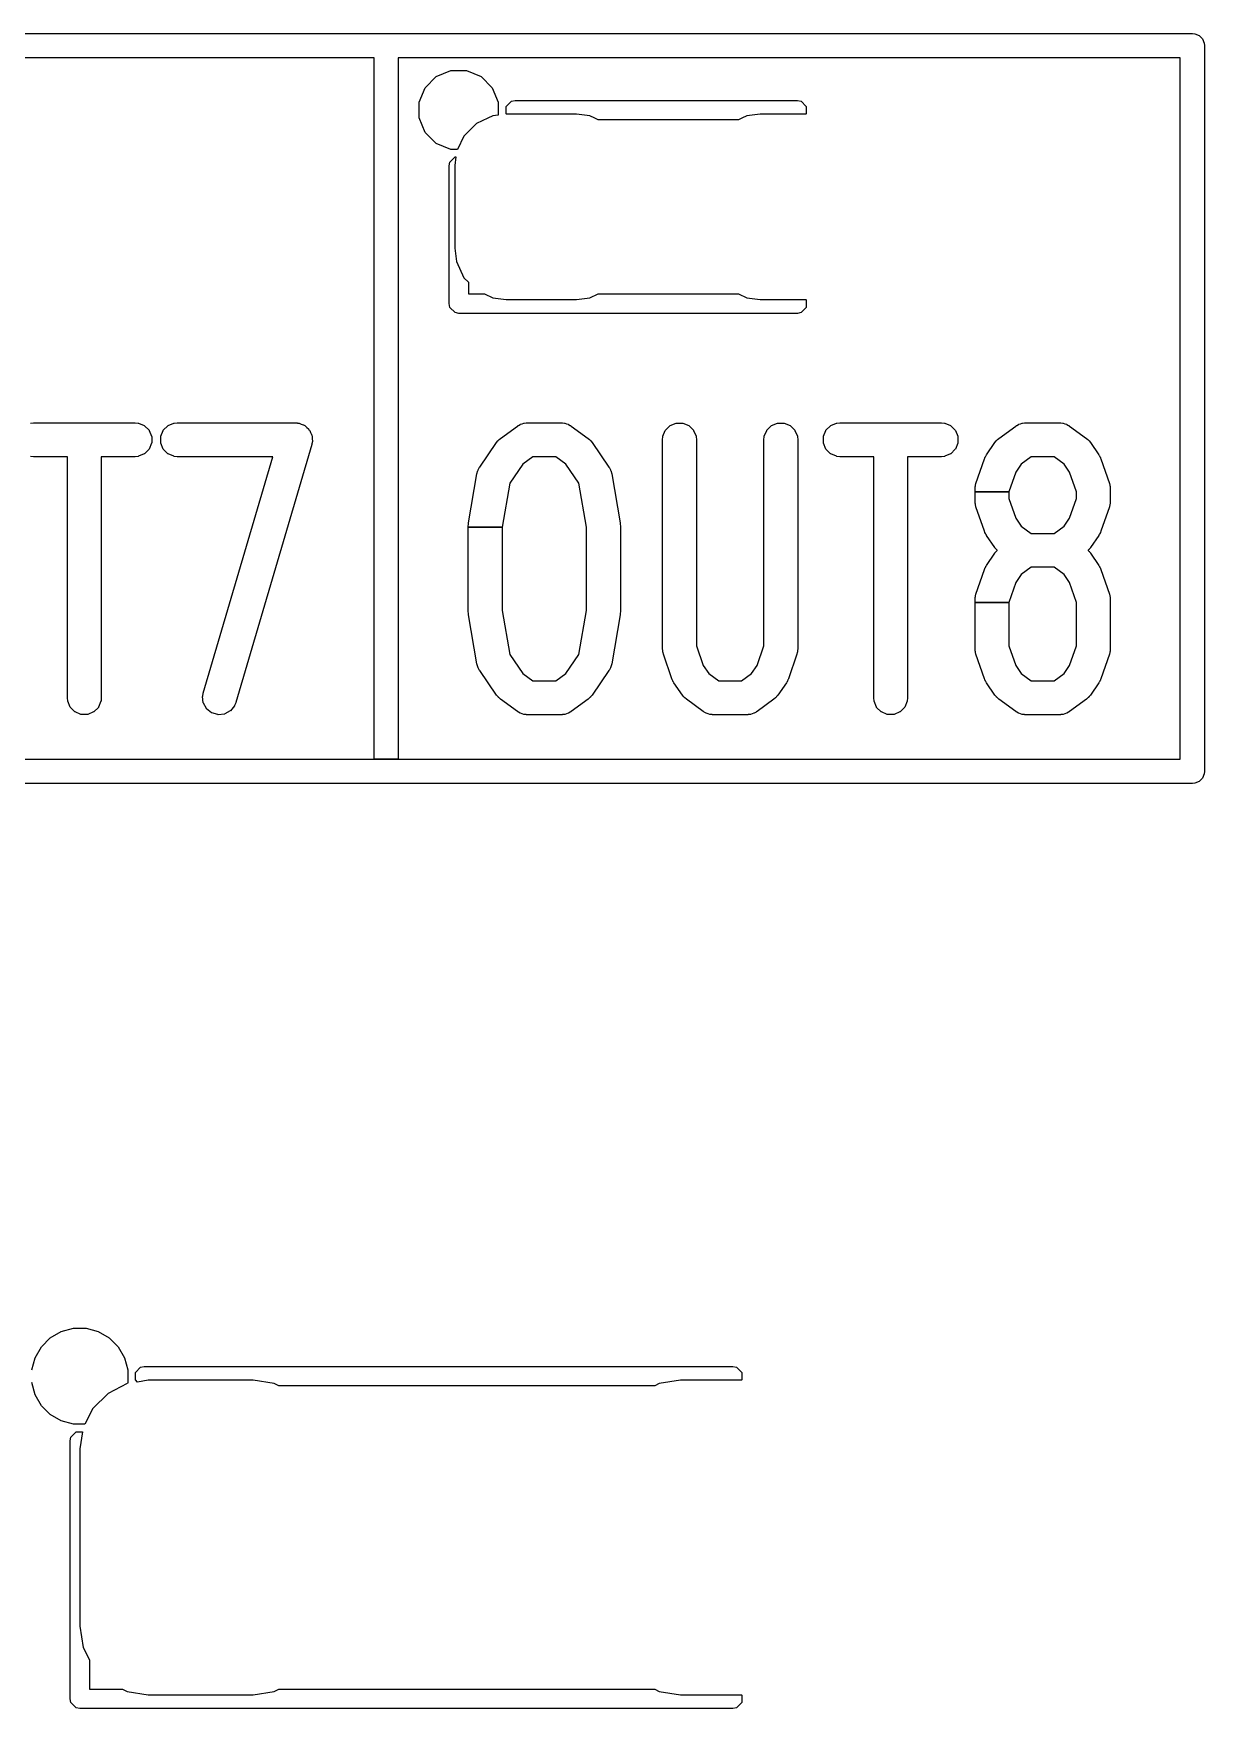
# Model space of a CAD drawing. Header units: millimetres. Extents: x 0 to 98, y 0 to 67.8.
# Drawn here: x 62.31 to 69.58, y 47.69 to 58.07 of the extents above; entities that cross this region are included whole.
import ezdxf

# ---------------------------------------------------------------- set-up
doc = ezdxf.new("R2010")
doc.units = ezdxf.units.MM
doc.layers.add('Edge.Cuts', color=254, linetype='CONTINUOUS', true_color=0xd0d2cd)

msp = doc.modelspace()

# ---------------------------------------------------------------- linework, layer by layer
at = {"layer": 'Edge.Cuts', "linetype": 'CONTINUOUS'}
for p, q in [((49.5, 58.075), (69.5, 58.075)), ((69.5, 58.075), (69.514632, 58.073559)), ((69.514632, 58.073559), (69.541668, 58.06236)), ((69.541668, 58.06236), (69.56236, 58.041668)), ((69.56236, 58.041668), (69.573559, 58.014632)), ((69.573559, 58.014632), (69.575, 58)), ((69.575, 58), (69.575, 53.5)), ((64.425, 57.925), (59.575, 57.925)), ((64.425, 53.575), (64.425, 57.925)), ((69.425, 57.925), (64.575, 57.925)), ((64.575, 57.925), (64.575, 53.575)), ((64.811107, 57.807867), (64.901227, 57.845196)), ((64.901227, 57.845196), (64.998773, 57.845196)), ((64.998773, 57.845196), (65.088893, 57.807867)), ((69.425, 53.575), (69.425, 57.925)), ((64.742133, 57.738893), (64.811107, 57.807867)), ((65.088893, 57.807867), (65.157867, 57.738893)), ((64.704804, 57.648773), (64.742133, 57.738893)), ((64.704804, 57.551227), (64.704804, 57.648773)), ((65.157867, 57.738893), (65.195196, 57.648773)), ((65.195196, 57.648773), (65.195196, 57.568608)), ((65.244567, 57.622961), (65.277039, 57.655433)), ((65.277039, 57.655433), (65.3, 57.66)), ((65.3, 57.66), (67.05, 57.66)), ((67.05, 57.66), (67.072961, 57.655433)), ((67.072961, 57.655433), (67.105433, 57.622961)), ((64.742133, 57.461107), (64.704804, 57.551227)), ((65.130647, 57.549868), (65.060922, 57.517355)), ((65.161251, 57.564139), (65.130647, 57.549868)), ((65.195196, 57.568608), (65.161251, 57.564139)), ((65.244567, 57.577039), (65.244567, 57.622961)), ((65.246606, 57.575), (65.244567, 57.577039)), ((65.68125, 57.575), (65.246606, 57.575)), ((65.763749, 57.564139), (65.68125, 57.575)), ((65.794353, 57.549868), (65.763749, 57.564139)), ((65.815515, 57.54), (65.794353, 57.549868)), ((66.684485, 57.54), (65.815515, 57.54)), ((66.705647, 57.549868), (66.684485, 57.54)), ((66.736251, 57.564139), (66.705647, 57.549868)), ((66.81875, 57.575), (66.736251, 57.564139)), ((67.103394, 57.575), (66.81875, 57.575)), ((67.105433, 57.577039), (67.103394, 57.575)), ((67.105433, 57.622961), (67.105433, 57.577039)), ((64.811107, 57.392133), (64.742133, 57.461107)), ((64.982645, 57.439077), (64.943348, 57.354804)), ((65.060922, 57.517355), (64.982645, 57.439078)), ((64.982645, 57.439078), (64.982645, 57.439077)), ((64.901227, 57.354804), (64.811107, 57.392133)), ((64.943348, 57.354804), (64.901227, 57.354804)), ((64.89, 57.254), (64.894567, 57.276961)), ((64.89, 56.4), (64.89, 57.254)), ((64.894567, 57.276961), (64.927039, 57.309433)), ((64.932002, 57.309433), (64.925, 57.25625)), ((64.925, 57.25625), (64.925, 56.74375)), ((64.927039, 57.309433), (64.932002, 57.309433)), ((64.925, 56.74375), (64.935861, 56.661252)), ((64.935861, 56.661252), (64.982645, 56.560922)), ((64.982645, 56.560922), (65.01, 56.533567)), ((65.01, 56.533567), (65.01, 56.46)), ((64.894567, 56.377039), (64.89, 56.4)), ((65.01, 56.46), (65.109485, 56.46)), ((65.109485, 56.46), (65.161251, 56.435861)), ((65.161251, 56.435861), (65.24375, 56.425)), ((65.24375, 56.425), (65.68125, 56.425)), ((65.68125, 56.425), (65.763749, 56.435861)), ((65.763749, 56.435861), (65.815515, 56.46)), ((65.815515, 56.46), (66.684485, 56.46)), ((66.684485, 56.46), (66.736251, 56.435861)), ((66.736251, 56.435861), (66.81875, 56.425)), ((66.81875, 56.425), (67.103394, 56.425)), ((67.103394, 56.425), (67.105433, 56.422961)), ((67.105433, 56.422961), (67.105433, 56.377039)), ((64.927039, 56.344567), (64.894567, 56.377039)), ((64.95, 56.34), (64.927039, 56.344567)), ((67.05, 56.34), (64.95, 56.34)), ((67.072961, 56.344567), (67.05, 56.34)), ((67.105433, 56.377039), (67.072961, 56.344567)), ((62.294286, 55.659265), (62.313795, 55.661186)), ((62.313795, 55.661186), (62.314285, 55.66121)), ((62.314285, 55.66121), (62.942857, 55.66121)), ((62.942857, 55.66121), (62.943347, 55.661186)), ((62.943347, 55.661186), (62.962856, 55.659265)), ((62.962856, 55.659265), (62.964279, 55.658908)), ((62.964279, 55.658908), (63.000327, 55.643976)), ((63.000327, 55.643976), (63.00195, 55.642893)), ((63.00195, 55.642893), (63.02954, 55.615303)), ((63.02954, 55.615303), (63.030623, 55.61368)), ((63.030623, 55.61368), (63.045555, 55.577632)), ((63.045555, 55.577632), (63.045936, 55.575719)), ((63.045936, 55.575719), (63.045936, 55.536701)), ((63.101682, 55.575719), (63.102063, 55.577632)), ((63.101682, 55.536701), (63.101682, 55.575719)), ((63.102063, 55.577632), (63.116995, 55.61368)), ((63.116995, 55.61368), (63.118078, 55.615303)), ((63.118078, 55.615303), (63.145668, 55.642893)), ((63.145668, 55.642893), (63.147291, 55.643976)), ((63.147291, 55.643976), (63.183339, 55.658908)), ((63.183339, 55.658908), (63.184762, 55.659265)), ((63.184762, 55.659265), (63.204271, 55.661186)), ((63.204271, 55.661186), (63.204761, 55.66121)), ((63.204761, 55.66121), (63.938095, 55.66121)), ((63.938095, 55.66121), (63.938584, 55.661186)), ((63.938584, 55.661186), (63.944736, 55.660581)), ((63.944736, 55.660581), (63.946573, 55.660776)), ((63.946573, 55.660776), (63.948514, 55.6606)), ((63.948514, 55.6606), (63.950509, 55.660012)), ((63.950509, 55.660012), (63.958094, 55.659265)), ((63.958094, 55.659265), (63.959517, 55.658908)), ((63.959517, 55.658908), (63.972478, 55.65354)), ((63.972478, 55.65354), (63.985942, 55.649572)), ((63.985942, 55.649572), (63.98767, 55.648667)), ((63.98767, 55.648667), (63.991282, 55.645752)), ((63.991282, 55.645752), (63.995566, 55.643976)), ((63.995566, 55.643976), (63.997188, 55.642893)), ((63.997188, 55.642893), (64.007113, 55.632968)), ((64.007113, 55.632968), (64.018028, 55.624155)), ((64.018028, 55.624155), (64.019278, 55.622657)), ((64.019278, 55.622657), (64.021496, 55.618585)), ((64.021496, 55.618585), (64.024778, 55.615303)), ((64.024778, 55.615303), (64.025861, 55.61368)), ((64.025861, 55.61368), (64.031228, 55.600723)), ((64.031228, 55.600723), (64.037945, 55.588394)), ((64.037945, 55.588394), (64.038526, 55.586531)), ((64.038526, 55.586531), (64.039016, 55.58192)), ((64.039016, 55.58192), (64.040793, 55.577633)), ((64.040793, 55.577633), (64.041174, 55.575719)), ((64.041174, 55.575719), (64.041174, 55.561687)), ((64.041174, 55.561687), (64.042661, 55.547733)), ((65.200734, 55.557023), (65.209288, 55.56463)), ((65.209288, 55.56463), (65.20967, 55.564938)), ((65.20967, 55.564938), (65.314432, 55.641128)), ((65.314432, 55.641128), (65.314842, 55.641396)), ((65.314842, 55.641396), (65.316676, 55.642474)), ((65.316676, 55.642474), (65.317099, 55.642895)), ((65.317099, 55.642895), (65.318719, 55.643976)), ((65.318719, 55.643976), (65.320484, 55.644708)), ((65.320484, 55.644708), (65.331751, 55.651318)), ((65.331751, 55.651318), (65.333111, 55.651866)), ((65.333111, 55.651866), (65.344211, 55.654538)), ((65.344211, 55.654538), (65.354768, 55.658909)), ((65.354768, 55.658909), (65.356191, 55.659265)), ((65.356191, 55.659265), (65.369184, 55.660546)), ((65.369184, 55.660546), (65.371049, 55.660993)), ((65.371049, 55.660993), (65.372996, 55.66107)), ((65.372996, 55.66107), (65.373581, 55.660978)), ((65.373581, 55.660978), (65.375701, 55.661186)), ((65.375701, 55.661186), (65.37619, 55.66121)), ((65.37619, 55.66121), (65.585714, 55.66121)), ((65.585714, 55.66121), (65.586203, 55.661186)), ((65.586203, 55.661186), (65.588321, 55.660978)), ((65.588321, 55.660978), (65.588908, 55.66107)), ((65.588908, 55.66107), (65.590855, 55.660993)), ((65.590855, 55.660993), (65.592719, 55.660546)), ((65.592719, 55.660546), (65.605713, 55.659265)), ((65.605713, 55.659265), (65.607136, 55.658909)), ((65.607136, 55.658909), (65.617691, 55.654538)), ((65.617691, 55.654538), (65.628793, 55.651866)), ((65.628793, 55.651866), (65.630153, 55.651317)), ((65.630153, 55.651317), (65.641412, 55.644711)), ((65.641412, 55.644711), (65.643185, 55.643976)), ((65.643185, 55.643976), (65.644807, 55.642893)), ((65.644807, 55.642893), (65.645227, 55.642473)), ((65.645227, 55.642473), (65.647062, 55.641396)), ((65.647062, 55.641396), (65.647472, 55.641128)), ((65.647472, 55.641128), (65.752234, 55.564938)), ((65.752234, 55.564938), (65.752616, 55.56463)), ((65.752616, 55.56463), (65.761168, 55.557023)), ((66.214071, 55.5567), (66.215992, 55.576209)), ((66.215992, 55.576209), (66.216349, 55.577632)), ((66.216349, 55.577632), (66.231281, 55.61368)), ((66.231281, 55.61368), (66.232364, 55.615303)), ((66.232364, 55.615303), (66.259954, 55.642893)), ((66.259954, 55.642893), (66.261577, 55.643976)), ((66.261577, 55.643976), (66.297625, 55.658908)), ((66.297625, 55.658908), (66.299538, 55.659289)), ((66.299538, 55.659289), (66.338556, 55.659289)), ((66.338556, 55.659289), (66.340469, 55.658908)), ((66.340469, 55.658908), (66.376517, 55.643976)), ((66.376517, 55.643976), (66.37814, 55.642893)), ((66.37814, 55.642893), (66.40573, 55.615303)), ((66.40573, 55.615303), (66.406813, 55.61368)), ((66.406813, 55.61368), (66.421745, 55.577632)), ((66.421745, 55.577632), (66.422102, 55.576209)), ((66.422102, 55.576209), (66.424023, 55.5567)), ((66.842643, 55.5567), (66.844564, 55.576209)), ((66.844564, 55.576209), (66.844921, 55.577632)), ((66.844921, 55.577632), (66.859853, 55.61368)), ((66.859853, 55.61368), (66.860936, 55.615303)), ((66.860936, 55.615303), (66.888526, 55.642893)), ((66.888526, 55.642893), (66.890149, 55.643976)), ((66.890149, 55.643976), (66.926197, 55.658908)), ((66.926197, 55.658908), (66.92811, 55.659289)), ((66.92811, 55.659289), (66.967128, 55.659289)), ((66.967128, 55.659289), (66.969041, 55.658908)), ((66.969041, 55.658908), (67.005089, 55.643976)), ((67.005089, 55.643976), (67.006712, 55.642893)), ((67.006712, 55.642893), (67.034302, 55.615303)), ((67.034302, 55.615303), (67.035385, 55.61368)), ((67.035385, 55.61368), (67.050317, 55.577632)), ((67.050317, 55.577632), (67.050674, 55.576209)), ((67.050674, 55.576209), (67.052595, 55.5567)), ((67.211206, 55.575719), (67.211587, 55.577632)), ((67.211206, 55.536701), (67.211206, 55.575719)), ((67.211587, 55.577632), (67.226519, 55.61368)), ((67.226519, 55.61368), (67.227602, 55.615303)), ((67.227602, 55.615303), (67.255192, 55.642893)), ((67.255192, 55.642893), (67.256815, 55.643976)), ((67.256815, 55.643976), (67.292863, 55.658908)), ((67.292863, 55.658908), (67.294286, 55.659265)), ((67.294286, 55.659265), (67.313795, 55.661186)), ((67.313795, 55.661186), (67.314285, 55.66121)), ((67.314285, 55.66121), (67.942857, 55.66121)), ((67.942857, 55.66121), (67.943347, 55.661186)), ((67.943347, 55.661186), (67.962856, 55.659265)), ((67.962856, 55.659265), (67.964279, 55.658908)), ((67.964279, 55.658908), (68.000327, 55.643976)), ((68.000327, 55.643976), (68.00195, 55.642893)), ((68.00195, 55.642893), (68.02954, 55.615303)), ((68.02954, 55.615303), (68.030623, 55.61368)), ((68.030623, 55.61368), (68.045555, 55.577632)), ((68.045555, 55.577632), (68.045936, 55.575719)), ((68.045936, 55.575719), (68.045936, 55.536701)), ((68.29121, 55.557023), (68.299764, 55.56463)), ((68.299764, 55.56463), (68.300146, 55.564938)), ((68.300146, 55.564938), (68.404908, 55.641128)), ((68.404908, 55.641128), (68.405318, 55.641396)), ((68.405318, 55.641396), (68.407152, 55.642474)), ((68.407152, 55.642474), (68.407575, 55.642895)), ((68.407575, 55.642895), (68.409195, 55.643976)), ((68.409195, 55.643976), (68.41096, 55.644708)), ((68.41096, 55.644708), (68.422227, 55.651318)), ((68.422227, 55.651318), (68.423587, 55.651866)), ((68.423587, 55.651866), (68.434687, 55.654538)), ((68.434687, 55.654538), (68.445244, 55.658909)), ((68.445244, 55.658909), (68.446667, 55.659265)), ((68.446667, 55.659265), (68.45966, 55.660546)), ((68.45966, 55.660546), (68.461525, 55.660993)), ((68.461525, 55.660993), (68.463472, 55.66107)), ((68.463472, 55.66107), (68.464057, 55.660978)), ((68.464057, 55.660978), (68.466177, 55.661186)), ((68.466177, 55.661186), (68.466666, 55.66121)), ((68.466666, 55.66121), (68.67619, 55.66121)), ((68.67619, 55.66121), (68.676679, 55.661186)), ((68.676679, 55.661186), (68.678797, 55.660978)), ((68.678797, 55.660978), (68.679384, 55.66107)), ((68.679384, 55.66107), (68.681331, 55.660993)), ((68.681331, 55.660993), (68.683195, 55.660546)), ((68.683195, 55.660546), (68.696189, 55.659265)), ((68.696189, 55.659265), (68.697612, 55.658909)), ((68.697612, 55.658909), (68.708167, 55.654538)), ((68.708167, 55.654538), (68.719269, 55.651866)), ((68.719269, 55.651866), (68.720629, 55.651317)), ((68.720629, 55.651317), (68.731888, 55.644711)), ((68.731888, 55.644711), (68.733661, 55.643976)), ((68.733661, 55.643976), (68.735283, 55.642893)), ((68.735283, 55.642893), (68.735703, 55.642473)), ((68.735703, 55.642473), (68.737538, 55.641396)), ((68.737538, 55.641396), (68.737948, 55.641128)), ((68.737948, 55.641128), (68.84271, 55.564938)), ((68.84271, 55.564938), (68.843092, 55.56463)), ((68.843092, 55.56463), (68.851644, 55.557023)), ((63.000327, 55.468444), (62.964279, 55.453512)), ((63.00195, 55.469527), (63.000327, 55.468444)), ((63.02954, 55.497117), (63.00195, 55.469527)), ((63.030623, 55.49874), (63.02954, 55.497117)), ((63.045555, 55.534788), (63.030623, 55.49874)), ((63.045936, 55.536701), (63.045555, 55.534788)), ((63.102063, 55.534788), (63.101682, 55.536701)), ((63.116995, 55.49874), (63.102063, 55.534788)), ((63.118078, 55.497117), (63.116995, 55.49874)), ((63.145668, 55.469527), (63.118078, 55.497117)), ((63.147291, 55.468444), (63.145668, 55.469527)), ((63.183339, 55.453512), (63.147291, 55.468444)), ((64.038814, 55.526534), (63.567385, 53.926534)), ((64.03893, 55.527011), (64.038814, 55.526534)), ((64.040086, 55.533084), (64.03893, 55.527011)), ((64.040793, 55.534786), (64.040086, 55.533084)), ((64.041174, 55.536701), (64.040793, 55.534786)), ((64.042601, 55.546267), (64.041174, 55.538783)), ((64.041174, 55.538783), (64.041174, 55.536701)), ((64.042661, 55.547733), (64.042601, 55.546267)), ((65.080142, 55.387125), (65.184904, 55.539506)), ((65.184904, 55.539506), (65.185201, 55.539895)), ((65.185201, 55.539895), (65.192579, 55.54865)), ((65.192579, 55.54865), (65.1937, 55.550478)), ((65.1937, 55.550478), (65.19464, 55.551602)), ((65.19464, 55.551602), (65.196359, 55.553132)), ((65.196359, 55.553132), (65.197837, 55.554884)), ((65.197837, 55.554884), (65.198936, 55.555855)), ((65.198936, 55.555855), (65.200734, 55.557023)), ((65.761168, 55.557023), (65.762967, 55.555855)), ((65.762967, 55.555855), (65.764068, 55.554884)), ((65.764068, 55.554884), (65.765551, 55.553125)), ((65.765551, 55.553125), (65.767264, 55.551601)), ((65.767264, 55.551601), (65.768205, 55.550476)), ((65.768205, 55.550476), (65.769321, 55.548653)), ((65.769321, 55.548653), (65.776703, 55.539896)), ((65.776703, 55.539896), (65.777, 55.539506)), ((65.777, 55.539506), (65.881762, 55.387125)), ((66.214047, 55.55621), (66.214071, 55.5567)), ((66.214047, 54.260972), (66.214047, 55.55621)), ((66.424023, 55.5567), (66.424047, 55.55621)), ((66.424047, 55.55621), (66.424047, 54.278515)), ((66.842619, 55.55621), (66.842643, 55.5567)), ((66.842619, 54.278515), (66.842619, 55.55621)), ((67.052595, 55.5567), (67.052619, 55.55621)), ((67.052619, 55.55621), (67.052619, 54.260972)), ((67.211587, 55.534788), (67.211206, 55.536701)), ((67.226519, 55.49874), (67.211587, 55.534788)), ((67.227602, 55.497117), (67.226519, 55.49874)), ((67.255192, 55.469527), (67.227602, 55.497117)), ((67.256815, 55.468444), (67.255192, 55.469527)), ((67.292863, 55.453512), (67.256815, 55.468444)), ((68.000327, 55.468444), (67.964279, 55.453512)), ((68.00195, 55.469527), (68.000327, 55.468444)), ((68.02954, 55.497117), (68.00195, 55.469527)), ((68.030623, 55.49874), (68.02954, 55.497117)), ((68.045555, 55.534788), (68.030623, 55.49874)), ((68.045936, 55.536701), (68.045555, 55.534788)), ((68.216113, 55.450887), (68.218567, 55.456244)), ((68.218567, 55.456244), (68.219365, 55.457471)), ((68.219365, 55.457471), (68.220382, 55.458624)), ((68.220382, 55.458624), (68.222742, 55.462898)), ((68.222742, 55.462898), (68.222999, 55.463315)), ((68.222999, 55.463315), (68.27538, 55.539506)), ((68.27538, 55.539506), (68.275677, 55.539895)), ((68.275677, 55.539895), (68.283055, 55.54865)), ((68.283055, 55.54865), (68.284176, 55.550478)), ((68.284176, 55.550478), (68.285116, 55.551602)), ((68.285116, 55.551602), (68.286835, 55.553132)), ((68.286835, 55.553132), (68.288313, 55.554884)), ((68.288313, 55.554884), (68.289412, 55.555855)), ((68.289412, 55.555855), (68.29121, 55.557023)), ((68.851644, 55.557023), (68.853443, 55.555855)), ((68.853443, 55.555855), (68.854544, 55.554884)), ((68.854544, 55.554884), (68.856027, 55.553125)), ((68.856027, 55.553125), (68.85774, 55.551601)), ((68.85774, 55.551601), (68.858681, 55.550476)), ((68.858681, 55.550476), (68.859797, 55.548653)), ((68.859797, 55.548653), (68.867179, 55.539896)), ((68.867179, 55.539896), (68.867476, 55.539506)), ((68.867476, 55.539506), (68.919857, 55.463315)), ((68.919857, 55.463315), (68.920115, 55.462897)), ((68.920115, 55.462897), (68.922471, 55.458626)), ((68.922471, 55.458626), (68.92349, 55.457473)), ((68.92349, 55.457473), (68.924289, 55.456243)), ((68.924289, 55.456243), (68.926738, 55.450892)), ((62.313795, 55.451234), (62.294286, 55.453155)), ((62.314285, 55.45121), (62.313795, 55.451234)), ((62.523571, 55.45121), (62.314285, 55.45121)), ((62.523571, 53.95621), (62.523571, 55.45121)), ((62.942857, 55.45121), (62.733571, 55.45121)), ((62.733571, 55.45121), (62.733571, 53.95621)), ((62.943347, 55.451234), (62.942857, 55.45121)), ((62.962856, 55.453155), (62.943347, 55.451234)), ((62.964279, 55.453512), (62.962856, 55.453155)), ((63.184762, 55.453155), (63.183339, 55.453512)), ((63.204271, 55.451234), (63.184762, 55.453155)), ((63.204761, 55.45121), (63.204271, 55.451234)), ((63.797694, 55.45121), (63.204761, 55.45121)), ((63.365947, 53.985886), (63.797694, 55.45121)), ((65.06329, 55.345904), (65.068488, 55.364806)), ((65.068488, 55.364806), (65.069079, 55.366146)), ((65.069079, 55.366146), (65.06967, 55.367085)), ((65.06967, 55.367085), (65.069902, 55.36817)), ((65.069902, 55.36817), (65.070414, 55.369542)), ((65.070414, 55.369542), (65.079884, 55.386707)), ((65.079884, 55.386707), (65.080142, 55.387125)), ((65.347748, 55.405694), (65.266245, 55.287145)), ((65.410335, 55.45121), (65.347748, 55.405694)), ((65.551569, 55.45121), (65.410335, 55.45121)), ((65.614154, 55.405694), (65.551569, 55.45121)), ((65.695657, 55.287145), (65.614154, 55.405694)), ((65.881762, 55.387125), (65.88202, 55.386707)), ((65.88202, 55.386707), (65.89149, 55.369542)), ((65.89149, 55.369542), (65.892003, 55.368167)), ((65.892003, 55.368167), (65.892233, 55.367085)), ((65.892233, 55.367085), (65.892824, 55.366148)), ((65.892824, 55.366148), (65.893416, 55.364806)), ((65.893416, 55.364806), (65.898614, 55.345904)), ((67.294286, 55.453155), (67.292863, 55.453512)), ((67.313795, 55.451234), (67.294286, 55.453155)), ((67.314285, 55.45121), (67.313795, 55.451234)), ((67.523571, 55.45121), (67.314285, 55.45121)), ((67.523571, 53.95621), (67.523571, 55.45121)), ((67.942857, 55.45121), (67.733571, 55.45121)), ((67.733571, 55.45121), (67.733571, 53.95621)), ((67.943347, 55.451234), (67.942857, 55.45121)), ((67.962856, 55.453155), (67.943347, 55.451234)), ((67.964279, 55.453512), (67.962856, 55.453155)), ((68.157845, 55.285581), (68.210226, 55.437962)), ((68.210226, 55.437962), (68.210408, 55.438418)), ((68.210408, 55.438418), (68.212438, 55.442854)), ((68.212438, 55.442854), (68.212758, 55.444357)), ((68.212758, 55.444357), (68.213271, 55.445732)), ((68.213271, 55.445732), (68.216113, 55.450887)), ((68.404162, 55.356149), (68.362142, 55.233907)), ((68.438224, 55.405694), (68.404162, 55.356149)), ((68.500811, 55.45121), (68.438224, 55.405694)), ((68.642045, 55.45121), (68.500811, 55.45121)), ((68.70463, 55.405694), (68.642045, 55.45121)), ((68.738692, 55.356149), (68.70463, 55.405694)), ((68.780714, 55.233907), (68.738692, 55.356149)), ((68.926738, 55.450892), (68.929585, 55.445732)), ((68.929585, 55.445732), (68.930098, 55.444355)), ((68.930098, 55.444355), (68.930416, 55.442857)), ((68.930416, 55.442857), (68.932448, 55.438419)), ((68.932448, 55.438419), (68.93263, 55.437962)), ((68.93263, 55.437962), (68.985011, 55.285581)), ((65.010802, 55.040663), (65.063183, 55.345425)), ((65.063183, 55.345425), (65.06329, 55.345904)), ((65.266245, 55.287145), (65.219285, 55.013918)), ((65.742619, 55.013918), (65.695657, 55.287145)), ((65.898614, 55.345904), (65.898721, 55.345425)), ((65.898721, 55.345425), (65.951102, 55.040663)), ((68.152142, 55.251448), (68.152166, 55.251938)), ((68.152142, 55.233907), (68.152142, 55.251448)), ((68.152166, 55.251938), (68.153192, 55.26237)), ((68.153057, 55.264575), (68.153183, 55.266035)), ((68.153192, 55.26237), (68.153057, 55.264575)), ((68.153183, 55.266035), (68.153816, 55.268709)), ((68.153816, 55.268709), (68.154087, 55.271448)), ((68.154087, 55.271448), (68.154443, 55.272869)), ((68.154443, 55.272869), (68.155287, 55.27491)), ((68.155287, 55.27491), (68.157708, 55.28511)), ((68.157708, 55.28511), (68.157845, 55.285581)), ((68.985011, 55.285581), (68.985148, 55.28511)), ((68.985148, 55.28511), (68.987567, 55.274909)), ((68.987567, 55.274909), (68.988412, 55.272871)), ((68.988412, 55.272871), (68.988769, 55.271446)), ((68.988769, 55.271446), (68.989037, 55.268714)), ((68.989037, 55.268714), (68.989673, 55.266037)), ((68.989798, 55.264573), (68.989661, 55.262375)), ((68.989661, 55.262375), (68.99069, 55.251938)), ((68.989673, 55.266037), (68.989798, 55.264573)), ((68.99069, 55.251938), (68.990714, 55.251448)), ((68.990714, 55.251448), (68.990714, 55.175258)), ((68.152142, 55.175258), (68.152142, 55.233907)), ((68.152142, 55.233907), (68.362142, 55.233907)), ((68.362142, 55.233907), (68.152142, 55.233907)), ((68.152166, 55.174768), (68.152142, 55.175258)), ((68.153192, 55.164338), (68.152166, 55.174768)), ((68.153057, 55.162131), (68.153192, 55.164338)), ((68.153183, 55.16067), (68.153057, 55.162131)), ((68.153816, 55.157997), (68.153183, 55.16067)), ((68.154087, 55.155258), (68.153816, 55.157997)), ((68.154443, 55.153836), (68.154087, 55.155258)), ((68.155287, 55.151796), (68.154443, 55.153836)), ((68.157708, 55.141596), (68.155287, 55.151796)), ((68.362142, 55.233907), (68.362142, 55.192801)), ((68.362142, 55.192801), (68.404162, 55.070559)), ((68.738692, 55.070559), (68.780714, 55.192801)), ((68.780714, 55.192801), (68.780714, 55.233907)), ((68.987567, 55.151798), (68.985148, 55.141596)), ((68.988412, 55.153835), (68.987567, 55.151798)), ((68.988769, 55.15526), (68.988412, 55.153835)), ((68.989037, 55.157994), (68.988769, 55.15526)), ((68.989673, 55.160669), (68.989037, 55.157994)), ((68.99069, 55.174768), (68.989661, 55.164333)), ((68.989661, 55.164333), (68.989798, 55.162133)), ((68.989798, 55.162133), (68.989673, 55.160669)), ((68.990714, 55.175258), (68.99069, 55.174768)), ((65.010743, 55.040176), (65.010802, 55.040663)), ((65.951102, 55.040663), (65.951161, 55.040176)), ((68.157845, 55.141125), (68.157708, 55.141596)), ((68.210226, 54.988744), (68.157845, 55.141125)), ((68.404162, 55.070559), (68.438224, 55.021014)), ((68.70463, 55.021014), (68.738692, 55.070559)), ((68.985011, 55.141125), (68.93263, 54.988744)), ((68.985148, 55.141596), (68.985011, 55.141125)), ((65.009285, 55.022877), (65.009309, 55.023367)), ((65.009285, 55.013918), (65.009285, 55.022877)), ((65.009285, 54.489543), (65.009285, 55.013918)), ((65.009285, 55.013918), (65.219285, 55.013918)), ((65.219285, 55.013918), (65.009285, 55.013918)), ((65.009309, 55.023367), (65.010135, 55.031769)), ((65.010135, 55.031769), (65.010743, 55.040176)), ((65.219285, 55.013918), (65.219285, 54.498504)), ((65.742619, 54.498504), (65.742619, 55.013918)), ((65.951161, 55.040176), (65.951767, 55.03177)), ((65.951767, 55.03177), (65.952595, 55.023367)), ((65.952595, 55.023367), (65.952619, 55.022877)), ((65.952619, 55.022877), (65.952619, 54.489543)), ((68.210408, 54.988288), (68.210226, 54.988744)), ((68.212438, 54.983854), (68.210408, 54.988288)), ((68.212758, 54.982349), (68.212438, 54.983854)), ((68.213271, 54.980974), (68.212758, 54.982349)), ((68.216116, 54.975816), (68.213271, 54.980974)), ((68.218567, 54.970463), (68.216116, 54.975816)), ((68.219366, 54.969233), (68.218567, 54.970463)), ((68.220381, 54.968084), (68.219366, 54.969233)), ((68.222741, 54.963808), (68.220381, 54.968084)), ((68.222999, 54.963391), (68.222741, 54.963808)), ((68.27538, 54.8872), (68.222999, 54.963391)), ((68.438224, 55.021014), (68.500811, 54.975496)), ((68.500811, 54.975496), (68.642044, 54.975496)), ((68.642044, 54.975496), (68.70463, 55.021014)), ((68.919857, 54.963391), (68.867476, 54.8872)), ((68.920115, 54.963809), (68.919857, 54.963391)), ((68.922471, 54.968082), (68.920115, 54.963809)), ((68.923489, 54.969232), (68.922471, 54.968082)), ((68.924289, 54.970463), (68.923489, 54.969232)), ((68.926736, 54.97581), (68.924289, 54.970463)), ((68.929585, 54.980973), (68.926736, 54.97581)), ((68.930098, 54.982351), (68.929585, 54.980973)), ((68.930416, 54.983851), (68.930098, 54.982351)), ((68.932448, 54.988287), (68.930416, 54.983851)), ((68.93263, 54.988744), (68.932448, 54.988287)), ((68.222999, 54.777601), (68.27538, 54.853791)), ((68.275677, 54.88681), (68.27538, 54.8872)), ((68.27538, 54.853791), (68.275677, 54.85418)), ((68.283055, 54.878057), (68.275677, 54.88681)), ((68.275677, 54.85418), (68.283057, 54.862937)), ((68.284175, 54.876229), (68.283055, 54.878057)), ((68.283057, 54.862937), (68.284176, 54.864762)), ((68.285117, 54.875103), (68.284175, 54.876229)), ((68.284176, 54.864762), (68.285115, 54.865885)), ((68.285115, 54.865885), (68.286827, 54.86741)), ((68.286834, 54.873576), (68.285117, 54.875103)), ((68.286827, 54.86741), (68.288313, 54.86917)), ((68.288312, 54.871823), (68.286834, 54.873576)), ((68.289413, 54.870851), (68.288312, 54.871823)), ((68.288313, 54.86917), (68.289412, 54.870139)), ((68.289412, 54.870139), (68.28996, 54.870496)), ((68.28996, 54.870496), (68.289413, 54.870851)), ((68.853442, 54.87085), (68.852895, 54.870496)), ((68.852895, 54.870496), (68.853443, 54.87014)), ((68.854545, 54.871823), (68.853442, 54.87085)), ((68.853443, 54.87014), (68.854544, 54.869169)), ((68.854544, 54.869169), (68.856027, 54.86741)), ((68.856027, 54.873583), (68.854545, 54.871823)), ((68.857739, 54.875104), (68.856027, 54.873583)), ((68.856027, 54.86741), (68.85774, 54.865886)), ((68.858682, 54.876231), (68.857739, 54.875104)), ((68.85774, 54.865886), (68.858681, 54.864761)), ((68.858681, 54.864761), (68.859797, 54.862938)), ((68.859798, 54.878057), (68.858682, 54.876231)), ((68.859797, 54.862938), (68.867179, 54.854181)), ((68.867179, 54.88681), (68.859798, 54.878057)), ((68.867476, 54.8872), (68.867179, 54.88681)), ((68.867179, 54.854181), (68.867476, 54.853791)), ((68.867476, 54.853791), (68.919857, 54.777601)), ((68.157845, 54.599867), (68.210226, 54.752248)), ((68.210226, 54.752248), (68.210407, 54.752704)), ((68.210407, 54.752704), (68.212441, 54.757151)), ((68.212441, 54.757151), (68.21276, 54.758645)), ((68.21276, 54.758645), (68.213272, 54.760019)), ((68.213272, 54.760019), (68.216115, 54.765175)), ((68.216115, 54.765175), (68.218567, 54.770529)), ((68.218567, 54.770529), (68.219366, 54.771759)), ((68.219366, 54.771759), (68.220384, 54.772912)), ((68.220384, 54.772912), (68.222741, 54.777183)), ((68.222741, 54.777183), (68.222999, 54.777601)), ((68.500811, 54.765496), (68.438225, 54.719981)), ((68.642045, 54.765496), (68.500811, 54.765496)), ((68.70463, 54.71998), (68.642045, 54.765496)), ((68.919857, 54.777601), (68.920115, 54.777183)), ((68.920115, 54.777183), (68.92247, 54.772912)), ((68.92247, 54.772912), (68.923489, 54.77176)), ((68.923489, 54.77176), (68.924289, 54.770529)), ((68.924289, 54.770529), (68.926739, 54.765175)), ((68.926739, 54.765175), (68.929584, 54.760019)), ((68.929584, 54.760019), (68.930097, 54.758643)), ((68.930097, 54.758643), (68.930415, 54.757144)), ((68.930415, 54.757144), (68.932448, 54.752704)), ((68.932448, 54.752704), (68.93263, 54.752248)), ((68.93263, 54.752248), (68.985011, 54.599867)), ((68.404162, 54.670434), (68.362142, 54.548193)), ((68.438225, 54.719981), (68.404162, 54.670434)), ((68.738692, 54.670434), (68.70463, 54.71998)), ((68.780714, 54.548193), (68.738692, 54.670434)), ((68.152142, 54.565734), (68.152166, 54.566224)), ((68.152142, 54.548193), (68.152142, 54.565734)), ((68.152142, 54.260972), (68.152142, 54.548193)), ((68.152142, 54.548193), (68.362142, 54.548193)), ((68.362142, 54.548193), (68.152142, 54.548193)), ((68.152166, 54.566224), (68.153192, 54.576656)), ((68.153057, 54.578861), (68.153183, 54.580321)), ((68.153192, 54.576656), (68.153057, 54.578861)), ((68.153183, 54.580321), (68.153816, 54.582995)), ((68.153816, 54.582995), (68.154087, 54.585734)), ((68.154087, 54.585734), (68.154443, 54.587155)), ((68.154443, 54.587155), (68.155287, 54.589196)), ((68.155287, 54.589196), (68.157708, 54.599396)), ((68.157708, 54.599396), (68.157845, 54.599867)), ((68.362142, 54.548193), (68.362142, 54.278515)), ((68.780714, 54.278515), (68.780714, 54.548193)), ((68.985011, 54.599867), (68.985148, 54.599396)), ((68.985148, 54.599396), (68.987567, 54.589195)), ((68.987567, 54.589195), (68.988412, 54.587157)), ((68.988412, 54.587157), (68.988769, 54.585732)), ((68.988769, 54.585732), (68.989037, 54.583)), ((68.989037, 54.583), (68.989673, 54.580323)), ((68.989798, 54.578859), (68.989661, 54.576661)), ((68.989661, 54.576661), (68.99069, 54.566224)), ((68.989673, 54.580323), (68.989798, 54.578859)), ((68.99069, 54.566224), (68.990714, 54.565734)), ((68.990714, 54.565734), (68.990714, 54.260972)), ((65.009309, 54.489053), (65.009285, 54.489543)), ((65.010135, 54.480653), (65.009309, 54.489053)), ((65.010743, 54.472244), (65.010135, 54.480653)), ((65.010802, 54.471757), (65.010743, 54.472244)), ((65.063183, 54.166995), (65.010802, 54.471757)), ((65.219285, 54.498504), (65.266245, 54.225277)), ((65.695657, 54.225277), (65.742619, 54.498504)), ((65.951102, 54.471757), (65.898721, 54.166995)), ((65.951161, 54.472245), (65.951102, 54.471757)), ((65.951766, 54.480649), (65.951161, 54.472245)), ((65.952595, 54.489053), (65.951766, 54.480649)), ((65.952619, 54.489543), (65.952595, 54.489053)), ((65.266245, 54.225277), (65.347748, 54.106728)), ((65.614154, 54.106728), (65.695657, 54.225277)), ((66.214071, 54.260482), (66.214047, 54.260972)), ((66.215097, 54.250052), (66.214071, 54.260482)), ((66.214962, 54.247845), (66.215097, 54.250052)), ((66.215088, 54.246384), (66.214962, 54.247845)), ((66.215721, 54.243711), (66.215088, 54.246384)), ((66.215992, 54.240972), (66.215721, 54.243711)), ((66.216348, 54.23955), (66.215992, 54.240972)), ((66.217192, 54.23751), (66.216348, 54.23955)), ((66.219613, 54.22731), (66.217192, 54.23751)), ((66.21975, 54.226839), (66.219613, 54.22731)), ((66.272131, 54.074458), (66.21975, 54.226839)), ((66.424047, 54.278515), (66.466067, 54.156273)), ((66.800597, 54.156273), (66.842619, 54.278515)), ((67.046916, 54.226839), (66.994535, 54.074458)), ((67.047053, 54.22731), (67.046916, 54.226839)), ((67.049472, 54.237512), (67.047053, 54.22731)), ((67.050317, 54.239549), (67.049472, 54.237512)), ((67.050674, 54.240974), (67.050317, 54.239549)), ((67.050942, 54.243708), (67.050674, 54.240974)), ((67.051578, 54.246383), (67.050942, 54.243708)), ((67.052595, 54.260482), (67.051566, 54.250047)), ((67.051566, 54.250047), (67.051703, 54.247847)), ((67.051703, 54.247847), (67.051578, 54.246383)), ((67.052619, 54.260972), (67.052595, 54.260482)), ((68.152166, 54.260482), (68.152142, 54.260972)), ((68.153192, 54.250052), (68.152166, 54.260482)), ((68.153057, 54.247845), (68.153192, 54.250052)), ((68.153183, 54.246384), (68.153057, 54.247845)), ((68.153816, 54.243711), (68.153183, 54.246384)), ((68.154087, 54.240972), (68.153816, 54.243711)), ((68.154443, 54.23955), (68.154087, 54.240972)), ((68.155287, 54.23751), (68.154443, 54.23955)), ((68.157708, 54.22731), (68.155287, 54.23751)), ((68.157845, 54.226839), (68.157708, 54.22731)), ((68.210226, 54.074458), (68.157845, 54.226839)), ((68.362142, 54.278515), (68.404162, 54.156273)), ((68.738692, 54.156273), (68.780714, 54.278515)), ((68.985011, 54.226839), (68.93263, 54.074458)), ((68.985148, 54.22731), (68.985011, 54.226839)), ((68.987567, 54.237512), (68.985148, 54.22731)), ((68.988412, 54.239549), (68.987567, 54.237512)), ((68.988769, 54.240974), (68.988412, 54.239549)), ((68.989037, 54.243708), (68.988769, 54.240974)), ((68.989673, 54.246383), (68.989037, 54.243708)), ((68.99069, 54.260482), (68.989661, 54.250047)), ((68.989661, 54.250047), (68.989798, 54.247847)), ((68.989798, 54.247847), (68.989673, 54.246383)), ((68.990714, 54.260972), (68.99069, 54.260482)), ((65.06329, 54.166516), (65.063183, 54.166995)), ((65.068488, 54.147614), (65.06329, 54.166516)), ((65.06908, 54.146272), (65.068488, 54.147614)), ((65.069671, 54.145336), (65.06908, 54.146272)), ((65.069902, 54.144251), (65.069671, 54.145336)), ((65.070414, 54.142878), (65.069902, 54.144251)), ((65.079884, 54.125713), (65.070414, 54.142878)), ((65.080142, 54.125295), (65.079884, 54.125713)), ((65.184904, 53.972914), (65.080142, 54.125295)), ((65.347748, 54.106728), (65.410335, 54.06121)), ((65.551568, 54.06121), (65.614154, 54.106728)), ((65.881762, 54.125295), (65.777, 53.972914)), ((65.88202, 54.125713), (65.881762, 54.125295)), ((65.89149, 54.142878), (65.88202, 54.125713)), ((65.892003, 54.144253), (65.89149, 54.142878)), ((65.892233, 54.145338), (65.892003, 54.144253)), ((65.892823, 54.146271), (65.892233, 54.145338)), ((65.893416, 54.147614), (65.892823, 54.146271)), ((65.898614, 54.166516), (65.893416, 54.147614)), ((65.898721, 54.166995), (65.898614, 54.166516)), ((66.466067, 54.156273), (66.500129, 54.106728)), ((66.500129, 54.106728), (66.562716, 54.06121)), ((66.703949, 54.06121), (66.766535, 54.106728)), ((66.766535, 54.106728), (66.800597, 54.156273)), ((68.404162, 54.156273), (68.438224, 54.106728)), ((68.438224, 54.106728), (68.500811, 54.06121)), ((68.642044, 54.06121), (68.70463, 54.106728)), ((68.70463, 54.106728), (68.738692, 54.156273)), ((65.410335, 54.06121), (65.551568, 54.06121)), ((66.272313, 54.074002), (66.272131, 54.074458)), ((66.274343, 54.069568), (66.272313, 54.074002)), ((66.274663, 54.068063), (66.274343, 54.069568)), ((66.275176, 54.066688), (66.274663, 54.068063)), ((66.278021, 54.06153), (66.275176, 54.066688)), ((66.280472, 54.056177), (66.278021, 54.06153)), ((66.281271, 54.054947), (66.280472, 54.056177)), ((66.282286, 54.053798), (66.281271, 54.054947)), ((66.284646, 54.049522), (66.282286, 54.053798)), ((66.284904, 54.049105), (66.284646, 54.049522)), ((66.337285, 53.972914), (66.284904, 54.049105)), ((66.562716, 54.06121), (66.703949, 54.06121)), ((66.981762, 54.049105), (66.929381, 53.972914)), ((66.98202, 54.049523), (66.981762, 54.049105)), ((66.984376, 54.053796), (66.98202, 54.049523)), ((66.985394, 54.054946), (66.984376, 54.053796)), ((66.986194, 54.056177), (66.985394, 54.054946)), ((66.988641, 54.061524), (66.986194, 54.056177)), ((66.99149, 54.066687), (66.988641, 54.061524)), ((66.992003, 54.068065), (66.99149, 54.066687)), ((66.992321, 54.069565), (66.992003, 54.068065)), ((66.994353, 54.074001), (66.992321, 54.069565)), ((66.994535, 54.074458), (66.994353, 54.074001)), ((68.210408, 54.074002), (68.210226, 54.074458)), ((68.212438, 54.069568), (68.210408, 54.074002)), ((68.212758, 54.068063), (68.212438, 54.069568)), ((68.213271, 54.066688), (68.212758, 54.068063)), ((68.216116, 54.06153), (68.213271, 54.066688)), ((68.218567, 54.056177), (68.216116, 54.06153)), ((68.219366, 54.054947), (68.218567, 54.056177)), ((68.220381, 54.053798), (68.219366, 54.054947)), ((68.222741, 54.049522), (68.220381, 54.053798)), ((68.222999, 54.049105), (68.222741, 54.049522)), ((68.27538, 53.972914), (68.222999, 54.049105)), ((68.500811, 54.06121), (68.642044, 54.06121)), ((68.919857, 54.049105), (68.867476, 53.972914)), ((68.920115, 54.049523), (68.919857, 54.049105)), ((68.922471, 54.053796), (68.920115, 54.049523)), ((68.923489, 54.054946), (68.922471, 54.053796)), ((68.924289, 54.056177), (68.923489, 54.054946)), ((68.926736, 54.061524), (68.924289, 54.056177)), ((68.929585, 54.066687), (68.926736, 54.061524)), ((68.930098, 54.068065), (68.929585, 54.066687)), ((68.930416, 54.069565), (68.930098, 54.068065)), ((68.932448, 54.074001), (68.930416, 54.069565)), ((68.93263, 54.074458), (68.932448, 54.074001)), ((62.523595, 53.95572), (62.523571, 53.95621)), ((62.525516, 53.936211), (62.523595, 53.95572)), ((62.525873, 53.934788), (62.525516, 53.936211)), ((62.540805, 53.89874), (62.525873, 53.934788)), ((62.541888, 53.897117), (62.540805, 53.89874)), ((62.716337, 53.89874), (62.715254, 53.897117)), ((62.731269, 53.934788), (62.716337, 53.89874)), ((62.731626, 53.936211), (62.731269, 53.934788)), ((62.733547, 53.95572), (62.731626, 53.936211)), ((62.733571, 53.95621), (62.733547, 53.95572)), ((63.3621, 53.964686), (63.36216, 53.966152)), ((63.366235, 53.925888), (63.3621, 53.964686)), ((63.36216, 53.966152), (63.365831, 53.985409)), ((63.365831, 53.985409), (63.365947, 53.985886)), ((63.366816, 53.924026), (63.366235, 53.925888)), ((63.385483, 53.889763), (63.366816, 53.924026)), ((63.559122, 53.906635), (63.534611, 53.876277)), ((63.559867, 53.9079), (63.559122, 53.906635)), ((63.567224, 53.926071), (63.559867, 53.9079)), ((63.567385, 53.926534), (63.567224, 53.926071)), ((65.185201, 53.972524), (65.184904, 53.972914)), ((65.192579, 53.963771), (65.185201, 53.972524)), ((65.193699, 53.961943), (65.192579, 53.963771)), ((65.194641, 53.960817), (65.193699, 53.961943)), ((65.196358, 53.95929), (65.194641, 53.960817)), ((65.197836, 53.957537), (65.196358, 53.95929)), ((65.198937, 53.956565), (65.197836, 53.957537)), ((65.200731, 53.955401), (65.198937, 53.956565)), ((65.209288, 53.94779), (65.200731, 53.955401)), ((65.20967, 53.947482), (65.209288, 53.94779)), ((65.314432, 53.871292), (65.20967, 53.947482)), ((65.752234, 53.947482), (65.647472, 53.871292)), ((65.752616, 53.94779), (65.752234, 53.947482)), ((65.761166, 53.955397), (65.752616, 53.94779)), ((65.762966, 53.956564), (65.761166, 53.955397)), ((65.764069, 53.957537), (65.762966, 53.956564)), ((65.765551, 53.959297), (65.764069, 53.957537)), ((65.767263, 53.960818), (65.765551, 53.959297)), ((65.768206, 53.961945), (65.767263, 53.960818)), ((65.769322, 53.963771), (65.768206, 53.961945)), ((65.776703, 53.972524), (65.769322, 53.963771)), ((65.777, 53.972914), (65.776703, 53.972524)), ((66.337582, 53.972524), (66.337285, 53.972914)), ((66.34496, 53.963771), (66.337582, 53.972524)), ((66.34608, 53.961943), (66.34496, 53.963771)), ((66.347022, 53.960817), (66.34608, 53.961943)), ((66.348739, 53.95929), (66.347022, 53.960817)), ((66.350217, 53.957537), (66.348739, 53.95929)), ((66.351318, 53.956565), (66.350217, 53.957537)), ((66.353112, 53.955401), (66.351318, 53.956565)), ((66.361669, 53.94779), (66.353112, 53.955401)), ((66.362051, 53.947482), (66.361669, 53.94779)), ((66.466813, 53.871292), (66.362051, 53.947482)), ((66.904615, 53.947482), (66.799853, 53.871292)), ((66.904997, 53.94779), (66.904615, 53.947482)), ((66.913547, 53.955397), (66.904997, 53.94779)), ((66.915347, 53.956564), (66.913547, 53.955397)), ((66.91645, 53.957537), (66.915347, 53.956564)), ((66.917932, 53.959297), (66.91645, 53.957537)), ((66.919644, 53.960818), (66.917932, 53.959297)), ((66.920587, 53.961945), (66.919644, 53.960818)), ((66.921703, 53.963771), (66.920587, 53.961945)), ((66.929084, 53.972524), (66.921703, 53.963771)), ((66.929381, 53.972914), (66.929084, 53.972524)), ((67.523595, 53.95572), (67.523571, 53.95621)), ((67.525516, 53.936211), (67.523595, 53.95572)), ((67.525873, 53.934788), (67.525516, 53.936211)), ((67.540805, 53.89874), (67.525873, 53.934788)), ((67.541888, 53.897117), (67.540805, 53.89874)), ((67.716337, 53.89874), (67.715254, 53.897117)), ((67.731269, 53.934788), (67.716337, 53.89874)), ((67.731626, 53.936211), (67.731269, 53.934788)), ((67.733547, 53.95572), (67.731626, 53.936211)), ((67.733571, 53.95621), (67.733547, 53.95572)), ((68.275677, 53.972524), (68.27538, 53.972914)), ((68.283055, 53.963771), (68.275677, 53.972524)), ((68.284175, 53.961943), (68.283055, 53.963771)), ((68.285117, 53.960817), (68.284175, 53.961943)), ((68.286834, 53.95929), (68.285117, 53.960817)), ((68.288312, 53.957537), (68.286834, 53.95929)), ((68.289413, 53.956565), (68.288312, 53.957537)), ((68.291207, 53.955401), (68.289413, 53.956565)), ((68.299764, 53.94779), (68.291207, 53.955401)), ((68.300146, 53.947482), (68.299764, 53.94779)), ((68.404908, 53.871292), (68.300146, 53.947482)), ((68.84271, 53.947482), (68.737948, 53.871292)), ((68.843092, 53.94779), (68.84271, 53.947482)), ((68.851642, 53.955397), (68.843092, 53.94779)), ((68.853442, 53.956564), (68.851642, 53.955397)), ((68.854545, 53.957537), (68.853442, 53.956564)), ((68.856027, 53.959297), (68.854545, 53.957537)), ((68.857739, 53.960818), (68.856027, 53.959297)), ((68.858682, 53.961945), (68.857739, 53.960818)), ((68.859798, 53.963771), (68.858682, 53.961945)), ((68.867179, 53.972524), (68.859798, 53.963771)), ((68.867476, 53.972914), (68.867179, 53.972524)), ((62.569478, 53.869527), (62.541888, 53.897117)), ((62.571101, 53.868444), (62.569478, 53.869527)), ((62.607149, 53.853512), (62.571101, 53.868444)), ((62.609062, 53.853131), (62.607149, 53.853512)), ((62.64808, 53.853131), (62.609062, 53.853131)), ((62.649993, 53.853512), (62.64808, 53.853131)), ((62.686041, 53.868444), (62.649993, 53.853512)), ((62.687664, 53.869527), (62.686041, 53.868444)), ((62.715254, 53.897117), (62.687664, 53.869527)), ((63.386733, 53.888265), (63.385483, 53.889763)), ((63.417091, 53.863754), (63.386733, 53.888265)), ((63.418819, 53.862848), (63.417091, 53.863754)), ((63.456247, 53.85182), (63.418819, 53.862848)), ((63.45819, 53.851644), (63.456247, 53.85182)), ((63.496988, 53.855779), (63.45819, 53.851644)), ((63.49885, 53.85636), (63.496988, 53.855779)), ((63.533113, 53.875027), (63.49885, 53.85636)), ((63.534611, 53.876277), (63.533113, 53.875027)), ((65.314843, 53.871023), (65.314432, 53.871292)), ((65.316676, 53.869948), (65.314843, 53.871023)), ((65.317097, 53.869527), (65.316676, 53.869948)), ((65.31872, 53.868443), (65.317097, 53.869527)), ((65.32049, 53.86771), (65.31872, 53.868443)), ((65.33175, 53.861103), (65.32049, 53.86771)), ((65.333111, 53.860554), (65.33175, 53.861103)), ((65.344217, 53.857883), (65.333111, 53.860554)), ((65.354768, 53.853512), (65.344217, 53.857883)), ((65.356191, 53.853155), (65.354768, 53.853512)), ((65.369186, 53.851876), (65.356191, 53.853155)), ((65.371047, 53.851428), (65.369186, 53.851876)), ((65.373, 53.851351), (65.371047, 53.851428)), ((65.37358, 53.851444), (65.373, 53.851351)), ((65.375699, 53.851234), (65.37358, 53.851444)), ((65.37619, 53.85121), (65.375699, 53.851234)), ((65.585714, 53.85121), (65.37619, 53.85121)), ((65.586205, 53.851234), (65.585714, 53.85121)), ((65.588322, 53.851444), (65.586205, 53.851234)), ((65.588904, 53.851351), (65.588322, 53.851444)), ((65.590857, 53.851428), (65.588904, 53.851351)), ((65.592716, 53.851876), (65.590857, 53.851428)), ((65.605713, 53.853155), (65.592716, 53.851876)), ((65.607137, 53.853512), (65.605713, 53.853155)), ((65.617689, 53.857884), (65.607137, 53.853512)), ((65.628792, 53.860554), (65.617689, 53.857884)), ((65.630154, 53.861103), (65.628792, 53.860554)), ((65.641414, 53.867712), (65.630154, 53.861103)), ((65.643183, 53.868443), (65.641414, 53.867712)), ((65.644809, 53.869529), (65.643183, 53.868443)), ((65.645228, 53.869949), (65.644809, 53.869529)), ((65.64706, 53.871023), (65.645228, 53.869949)), ((65.647472, 53.871292), (65.64706, 53.871023)), ((66.467224, 53.871023), (66.466813, 53.871292)), ((66.469057, 53.869948), (66.467224, 53.871023)), ((66.469478, 53.869527), (66.469057, 53.869948)), ((66.471101, 53.868443), (66.469478, 53.869527)), ((66.472871, 53.86771), (66.471101, 53.868443)), ((66.484131, 53.861103), (66.472871, 53.86771)), ((66.485492, 53.860554), (66.484131, 53.861103)), ((66.496598, 53.857883), (66.485492, 53.860554)), ((66.507149, 53.853512), (66.496598, 53.857883)), ((66.508572, 53.853155), (66.507149, 53.853512)), ((66.521567, 53.851876), (66.508572, 53.853155)), ((66.523428, 53.851428), (66.521567, 53.851876)), ((66.525381, 53.851351), (66.523428, 53.851428)), ((66.525961, 53.851444), (66.525381, 53.851351)), ((66.52808, 53.851234), (66.525961, 53.851444)), ((66.528571, 53.85121), (66.52808, 53.851234)), ((66.738095, 53.85121), (66.528571, 53.85121)), ((66.738586, 53.851234), (66.738095, 53.85121)), ((66.740703, 53.851444), (66.738586, 53.851234)), ((66.741285, 53.851351), (66.740703, 53.851444)), ((66.743238, 53.851428), (66.741285, 53.851351)), ((66.745097, 53.851876), (66.743238, 53.851428)), ((66.758094, 53.853155), (66.745097, 53.851876)), ((66.759518, 53.853512), (66.758094, 53.853155)), ((66.77007, 53.857884), (66.759518, 53.853512)), ((66.781173, 53.860554), (66.77007, 53.857884)), ((66.782535, 53.861103), (66.781173, 53.860554)), ((66.793795, 53.867712), (66.782535, 53.861103)), ((66.795564, 53.868443), (66.793795, 53.867712)), ((66.79719, 53.869529), (66.795564, 53.868443)), ((66.797609, 53.869949), (66.79719, 53.869529)), ((66.799441, 53.871023), (66.797609, 53.869949)), ((66.799853, 53.871292), (66.799441, 53.871023)), ((67.569478, 53.869527), (67.541888, 53.897117)), ((67.571101, 53.868444), (67.569478, 53.869527)), ((67.607149, 53.853512), (67.571101, 53.868444)), ((67.609062, 53.853131), (67.607149, 53.853512)), ((67.64808, 53.853131), (67.609062, 53.853131)), ((67.649993, 53.853512), (67.64808, 53.853131)), ((67.686041, 53.868444), (67.649993, 53.853512)), ((67.687664, 53.869527), (67.686041, 53.868444)), ((67.715254, 53.897117), (67.687664, 53.869527)), ((68.405319, 53.871023), (68.404908, 53.871292)), ((68.407152, 53.869948), (68.405319, 53.871023)), ((68.407573, 53.869527), (68.407152, 53.869948)), ((68.409196, 53.868443), (68.407573, 53.869527)), ((68.410966, 53.86771), (68.409196, 53.868443)), ((68.422226, 53.861103), (68.410966, 53.86771)), ((68.423587, 53.860554), (68.422226, 53.861103)), ((68.434693, 53.857883), (68.423587, 53.860554)), ((68.445244, 53.853512), (68.434693, 53.857883)), ((68.446667, 53.853155), (68.445244, 53.853512)), ((68.459662, 53.851876), (68.446667, 53.853155)), ((68.461523, 53.851428), (68.459662, 53.851876)), ((68.463476, 53.851351), (68.461523, 53.851428)), ((68.464056, 53.851444), (68.463476, 53.851351)), ((68.466175, 53.851234), (68.464056, 53.851444)), ((68.466666, 53.85121), (68.466175, 53.851234)), ((68.67619, 53.85121), (68.466666, 53.85121)), ((68.676681, 53.851234), (68.67619, 53.85121)), ((68.678798, 53.851444), (68.676681, 53.851234)), ((68.67938, 53.851351), (68.678798, 53.851444)), ((68.681333, 53.851428), (68.67938, 53.851351)), ((68.683192, 53.851876), (68.681333, 53.851428)), ((68.696189, 53.853155), (68.683192, 53.851876)), ((68.697613, 53.853512), (68.696189, 53.853155)), ((68.708165, 53.857884), (68.697613, 53.853512)), ((68.719268, 53.860554), (68.708165, 53.857884)), ((68.72063, 53.861103), (68.719268, 53.860554)), ((68.73189, 53.867712), (68.72063, 53.861103)), ((68.733659, 53.868443), (68.73189, 53.867712)), ((68.735285, 53.869529), (68.733659, 53.868443)), ((68.735704, 53.869949), (68.735285, 53.869529)), ((68.737536, 53.871023), (68.735704, 53.869949)), ((68.737948, 53.871292), (68.737536, 53.871023)), ((59.575, 53.575), (64.425, 53.575)), ((64.425, 53.575), (64.575, 53.575)), ((64.575, 53.575), (64.425, 53.575)), ((64.575, 53.575), (69.425, 53.575)), ((69.573559, 53.485368), (69.56236, 53.458332)), ((69.575, 53.5), (69.573559, 53.485368)), ((69.5, 53.425), (49.5, 53.425)), ((69.514632, 53.426441), (69.5, 53.425)), ((69.541668, 53.43764), (69.514632, 53.426441)), ((69.56236, 53.458332), (69.541668, 53.43764)), ((62.361994, 49.932628), (62.417372, 49.988006)), ((62.417372, 49.988006), (62.485195, 50.027164)), ((62.485195, 50.027164), (62.560842, 50.047433)), ((62.560842, 50.047433), (62.639158, 50.047433)), ((62.639158, 50.047433), (62.714805, 50.027164)), ((62.714805, 50.027164), (62.782628, 49.988006)), ((62.782628, 49.988006), (62.838006, 49.932628)), ((62.302567, 49.789158), (62.322836, 49.864805)), ((62.322836, 49.864805), (62.361994, 49.932628)), ((62.838006, 49.932628), (62.877164, 49.864805)), ((62.877164, 49.864805), (62.897433, 49.789158)), ((62.897433, 49.789158), (62.897433, 49.710842)), ((62.944567, 49.772961), (62.977039, 49.805433)), ((62.944567, 49.727039), (62.944567, 49.772961)), ((62.977039, 49.805433), (63, 49.81)), ((63, 49.81), (66.65, 49.81)), ((66.65, 49.81), (66.672961, 49.805433)), ((66.672961, 49.805433), (66.705433, 49.772961)), ((66.705433, 49.772961), (66.705433, 49.727039)), ((62.322836, 49.635195), (62.302567, 49.710842)), ((62.775191, 49.643832), (62.681168, 49.549809)), ((62.893668, 49.704199), (62.775191, 49.643832)), ((62.895741, 49.704528), (62.893668, 49.704199)), ((62.897433, 49.710842), (62.895741, 49.704528)), ((62.957324, 49.714282), (62.944567, 49.727039)), ((63.025, 49.725), (62.957324, 49.714282)), ((63.675, 49.725), (63.025, 49.725)), ((63.806332, 49.704199), (63.675, 49.725)), ((63.834199, 49.69), (63.806332, 49.704199)), ((66.165801, 49.69), (63.834199, 49.69)), ((66.193668, 49.704199), (66.165801, 49.69)), ((66.325, 49.725), (66.193668, 49.704199)), ((66.703394, 49.725), (66.325, 49.725)), ((66.705433, 49.727039), (66.703394, 49.725)), ((62.361994, 49.567372), (62.322836, 49.635195)), ((62.417372, 49.511994), (62.361994, 49.567372)), ((62.681168, 49.549809), (62.631621, 49.452567)), ((62.485195, 49.472836), (62.417372, 49.511994)), ((62.560842, 49.452567), (62.485195, 49.472836)), ((62.631621, 49.452567), (62.560842, 49.452567)), ((62.54, 49.35), (62.544567, 49.372961)), ((62.54, 47.75), (62.54, 49.35)), ((62.544567, 49.372961), (62.577039, 49.405433)), ((62.577039, 49.405433), (62.616699, 49.405433)), ((62.616699, 49.405433), (62.6, 49.3)), ((62.6, 49.3), (62.6, 48.2)), ((62.6, 48.2), (62.620801, 48.068668)), ((62.620801, 48.068668), (62.66, 47.991736)), ((62.66, 47.991736), (62.66, 47.81)), ((62.66, 47.81), (62.865801, 47.81)), ((62.865801, 47.81), (62.893668, 47.795801)), ((62.893668, 47.795801), (63.025, 47.775)), ((63.025, 47.775), (63.675, 47.775)), ((63.675, 47.775), (63.806332, 47.795801)), ((63.806332, 47.795801), (63.834199, 47.81)), ((63.834199, 47.81), (66.165801, 47.81)), ((66.165801, 47.81), (66.193668, 47.795801)), ((66.193668, 47.795801), (66.325, 47.775)), ((66.325, 47.775), (66.703394, 47.775)), ((66.703394, 47.775), (66.705433, 47.772961)), ((66.705433, 47.772961), (66.705433, 47.727039)), ((62.544567, 47.727039), (62.54, 47.75)), ((62.577039, 47.694567), (62.544567, 47.727039)), ((62.6, 47.69), (62.577039, 47.694567)), ((66.65, 47.69), (62.6, 47.69)), ((66.672961, 47.694567), (66.65, 47.69)), ((66.705433, 47.727039), (66.672961, 47.694567))]:
    msp.add_line(p, q, dxfattribs=at)

doc.saveas('drawing.dxf')
